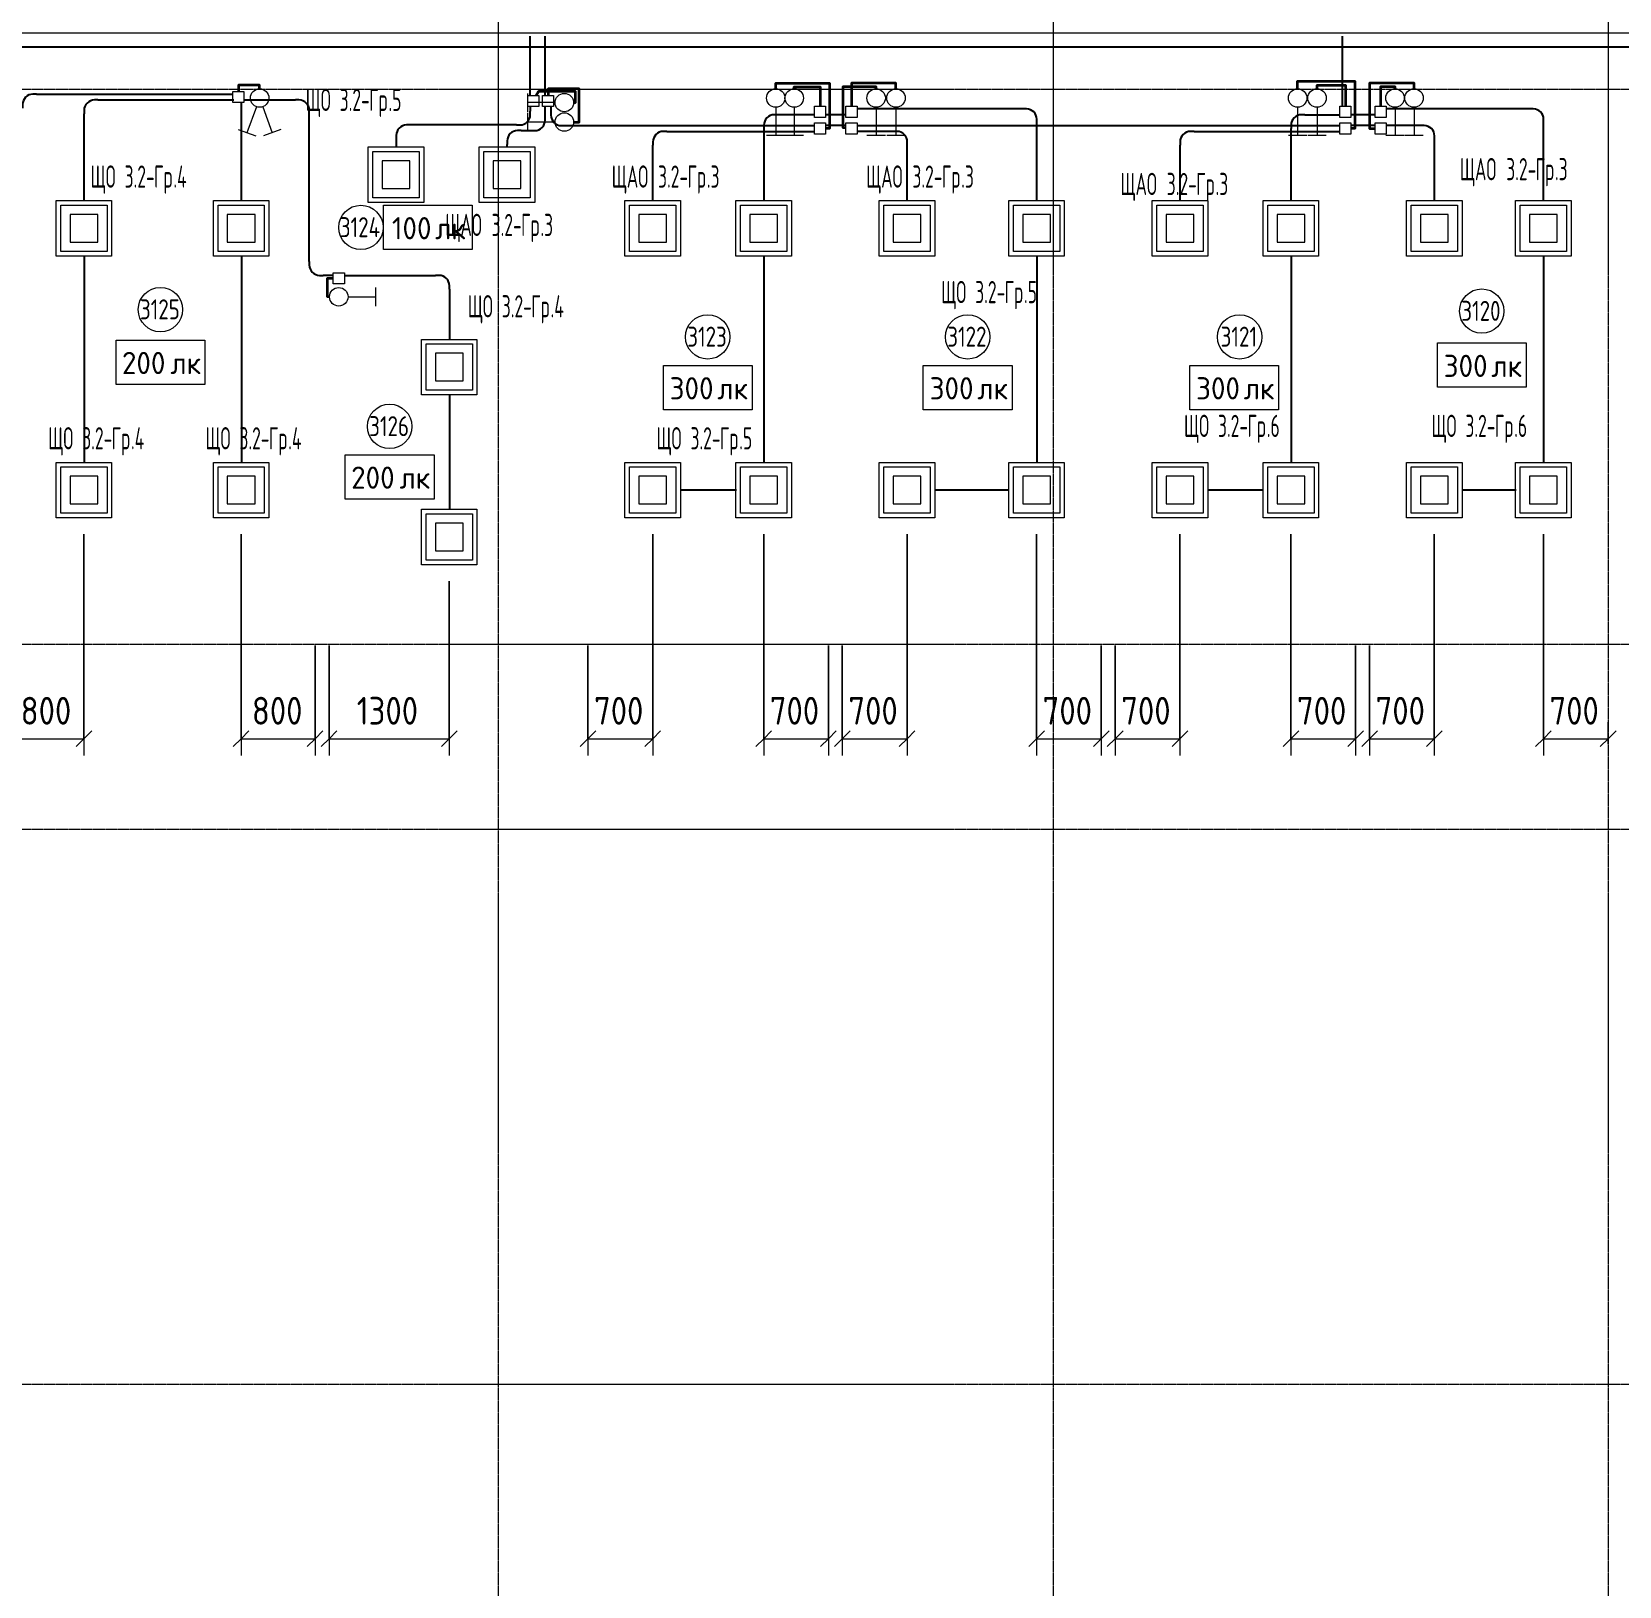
# Model space of a CAD drawing. Header units: millimetres. Extents: x -4730 to 98194, y -4296 to 93388.
# Drawn here: x 60956 to 78120, y 26817 to 43626 of the extents above; entities that cross this region are included whole.
import ezdxf

# ---------------------------------------------------------------- set-up
doc = ezdxf.new("R2010")
doc.units = ezdxf.units.MM
doc.linetypes.add('Линия сетки', pattern=[22.225, 12.7, -3.175, 3.175, -3.175])
for name, color, linetype, lineweight, true_color in [('Кабельные лотки', 5, 'Continuous', 25, 0x0000ff), ('Короба', 7, 'Continuous', 25, 0x008000), ('Соединительные детали коробов', 7, 'Continuous', 25, 0x008000), ('Типовые аннотации', 5, 'Continuous', 18, 0x0000ff)]:
    doc.layers.add(name, color=color, linetype=linetype, lineweight=lineweight, true_color=true_color)
for name, color, linetype, lineweight in [('Марки помещений', 7, 'Continuous', 9), ('Марки силовых электроприборов', 7, 'Continuous', 9), ('Осевая линия', 7, 'Continuous', 18), ('Оси', 7, 'Continuous', 9), ('Провода', 7, 'Continuous', 35), ('Размеры', 7, 'Continuous', 9), ('Размеры-120', 7, 'Continuous', 9)]:
    doc.layers.add(name, color=color, linetype=linetype, lineweight=lineweight)
doc.styles.add('GOST Common', font='GOST_Common.ttf', dxfattribs={"width": 0.6, "height": 240})
doc.styles.add('GOST Common_1', font='GOST_Common.ttf', dxfattribs={"width": 0.9, "height": 300})
doc.styles.add('GOST Common_2', font='GOST_Common.ttf', dxfattribs={"width": 0.8, "height": 216})
doc.styles.add('GOST Common_3', font='GOST_Common.ttf', dxfattribs={"height": 240})
doc.dimstyles.new('ADSK_Проверочный', dxfattribs={"dimscale": 304.8, "dimtxt": 301.714499, "dimasz": 0.556693, "dimexe": 0.590551, "dimexo": 0.590551, "dimgap": 0.19685, "dimtad": 1, "dimdec": 3, "dimrnd": 0.001, "dimdsep": 46, "dimtxsty": 'GOST Common_1', "dimblk1": 'OBLIQUE', "dimblk2": 'OBLIQUE', "dimsah": 1, "dimcen": 0.09, "dimazin": 0, "dimtfac": 1, "dimtdec": 4, "dimtix": 1, "dimtmove": 0, "dimatfit": 3, "dimfxl": 1, "dimtvp": 1, "dimtolj": 1, "dimtzin": 0, "dimarcsym": 2})

# ---------------------------------------------------------------- blocks, each defined once
blk = doc.blocks.new('M_Короб_ отвод - Плоский торец - ПВХ - Стандартная-2386742-3-й этаж')
at = {"layer": 'Соединительные детали коробов'}
for p, q in [((0, 111.95), (0, 150.05)), ((-150.05, 0), (-111.95, 0))]:
    blk.add_line(p, q, dxfattribs=at)
blk.add_arc((-111.95, 111.95), 111.95, 270, 0, dxfattribs=at)
blk = doc.blocks.new('DIMBLOCK125-3-й этаж')
at = {"layer": 'Размеры-120'}
for p, q in [((61520, 38192), (61520, 35802)), ((61520, 35982), (61520, 38192)), ((60720, 36990), (60720, 35802)), ((60720, 35982), (60720, 36990)), ((60720, 35982), (60805, 36067)), ((61520, 35982), (61605, 36067)), ((60720, 35982), (60635, 35897)), ((60720, 35982), (61520, 35982)), ((61520, 35982), (61435, 35897))]:
    blk.add_line(p, q, dxfattribs=at)
at = {"layer": 'Размеры-120', "color": 0, "insert": (60836, 36434), "char_height": 300, "width": 681.16, "attachment_point": 1, "line_spacing_factor": 1.022761, "style": 'GOST Common_1'}
blk.add_mtext('800', dxfattribs=at)
blk = doc.blocks.new('_Oblique')
at = {"color": 0, "linetype": 'ByBlock', "lineweight": -2}
blk.add_line((-0.5, -0.5), (0.5, 0.5), dxfattribs=at)
blk = doc.blocks.new('DIMBLOCK126-3-й этаж')
at = {"layer": 'Размеры-120'}
for p, q in [((63220, 38192), (63220, 35802)), ((63220, 35982), (63220, 38192)), ((64020, 36990), (64020, 35802)), ((64020, 35982), (64020, 36990)), ((63220, 35982), (63305, 36067)), ((64020, 35982), (64105, 36067)), ((63220, 35982), (63135, 35897)), ((63220, 35982), (64020, 35982)), ((64020, 35982), (63935, 35897))]:
    blk.add_line(p, q, dxfattribs=at)
at = {"layer": 'Размеры-120', "color": 0, "insert": (63336, 36434), "char_height": 300, "width": 681.16, "attachment_point": 1, "line_spacing_factor": 1.022761, "style": 'GOST Common_1'}
blk.add_mtext('800', dxfattribs=at)
blk = doc.blocks.new('DIMBLOCK127-3-й этаж')
at = {"layer": 'Размеры-120'}
for p, q in [((65470, 37686), (65470, 35802)), ((65470, 35982), (65470, 37686)), ((64170, 36990), (64170, 35802)), ((64170, 35982), (64170, 36990)), ((64170, 35982), (64255, 36067)), ((65470, 35982), (65555, 36067)), ((64170, 35982), (64085, 35897)), ((64170, 35982), (65470, 35982)), ((65470, 35982), (65385, 35897))]:
    blk.add_line(p, q, dxfattribs=at)
at = {"layer": 'Размеры-120', "color": 0, "insert": (64470, 36434), "char_height": 300, "width": 840.71, "attachment_point": 1, "line_spacing_factor": 1.022761, "style": 'GOST Common_1'}
blk.add_mtext('1300', dxfattribs=at)
blk = doc.blocks.new('DIMBLOCK128-3-й этаж')
at = {"layer": 'Размеры-120'}
for p, q in [((67670, 38192), (67670, 35802)), ((67670, 35982), (67670, 38192)), ((66970, 36990), (66970, 35802)), ((66970, 35982), (66970, 36990)), ((66970, 35982), (67055, 36067)), ((67670, 35982), (67755, 36067)), ((66970, 35982), (66885, 35897)), ((66970, 35982), (67670, 35982)), ((67670, 35982), (67585, 35897))]:
    blk.add_line(p, q, dxfattribs=at)
at = {"layer": 'Размеры-120', "color": 0, "insert": (67036, 36434), "char_height": 300, "width": 681.16, "attachment_point": 1, "line_spacing_factor": 1.022761, "style": 'GOST Common_1'}
blk.add_mtext('700', dxfattribs=at)
blk = doc.blocks.new('DIMBLOCK129-3-й этаж')
at = {"layer": 'Размеры-120'}
for p, q in [((68870, 38192), (68870, 35802)), ((68870, 35982), (68870, 38192)), ((69570, 36990), (69570, 35802)), ((69570, 35982), (69570, 36990)), ((68870, 35982), (68955, 36067)), ((69570, 35982), (69655, 36067)), ((68870, 35982), (68785, 35897)), ((68870, 35982), (69570, 35982)), ((69570, 35982), (69485, 35897))]:
    blk.add_line(p, q, dxfattribs=at)
at = {"layer": 'Размеры-120', "color": 0, "insert": (68936, 36434), "char_height": 300, "width": 681.16, "attachment_point": 1, "line_spacing_factor": 1.022761, "style": 'GOST Common_1'}
blk.add_mtext('700', dxfattribs=at)
blk = doc.blocks.new('DIMBLOCK130-3-й этаж')
at = {"layer": 'Размеры-120'}
for p, q in [((70420, 38192), (70420, 35802)), ((70420, 35982), (70420, 38192)), ((69720, 36990), (69720, 35802)), ((69720, 35982), (69720, 36990)), ((69720, 35982), (69805, 36067)), ((70420, 35982), (70505, 36067)), ((69720, 35982), (69635, 35897)), ((69720, 35982), (70420, 35982)), ((70420, 35982), (70335, 35897))]:
    blk.add_line(p, q, dxfattribs=at)
at = {"layer": 'Размеры-120', "color": 0, "insert": (69786, 36434), "char_height": 300, "width": 681.16, "attachment_point": 1, "line_spacing_factor": 1.022761, "style": 'GOST Common_1'}
blk.add_mtext('700', dxfattribs=at)
blk = doc.blocks.new('DIMBLOCK131-3-й этаж')
at = {"layer": 'Размеры-120'}
for p, q in [((71820, 38192), (71820, 35802)), ((71820, 35982), (71820, 38192)), ((72520, 36990), (72520, 35802)), ((72520, 35982), (72520, 36990)), ((71820, 35982), (71905, 36067)), ((72520, 35982), (72605, 36067)), ((71820, 35982), (71735, 35897)), ((71820, 35982), (72520, 35982)), ((72520, 35982), (72435, 35897))]:
    blk.add_line(p, q, dxfattribs=at)
at = {"layer": 'Размеры-120', "color": 0, "insert": (71886, 36434), "char_height": 300, "width": 681.16, "attachment_point": 1, "line_spacing_factor": 1.022761, "style": 'GOST Common_1'}
blk.add_mtext('700', dxfattribs=at)
blk = doc.blocks.new('DIMBLOCK132-3-й этаж')
at = {"layer": 'Размеры-120'}
for p, q in [((73370, 38192), (73370, 35802)), ((73370, 35982), (73370, 38192)), ((72670, 36990), (72670, 35802)), ((72670, 35982), (72670, 36990)), ((72670, 35982), (72755, 36067)), ((73370, 35982), (73455, 36067)), ((72670, 35982), (72585, 35897)), ((72670, 35982), (73370, 35982)), ((73370, 35982), (73285, 35897))]:
    blk.add_line(p, q, dxfattribs=at)
at = {"layer": 'Размеры-120', "color": 0, "insert": (72736, 36434), "char_height": 300, "width": 681.16, "attachment_point": 1, "line_spacing_factor": 1.022761, "style": 'GOST Common_1'}
blk.add_mtext('700', dxfattribs=at)
blk = doc.blocks.new('DIMBLOCK133-3-й этаж')
at = {"layer": 'Размеры-120'}
for p, q in [((74570, 38192), (74570, 35802)), ((74570, 35982), (74570, 38192)), ((75270, 36990), (75270, 35802)), ((75270, 35982), (75270, 36990)), ((74570, 35982), (74655, 36067)), ((75270, 35982), (75355, 36067)), ((74570, 35982), (74485, 35897)), ((74570, 35982), (75270, 35982)), ((75270, 35982), (75185, 35897))]:
    blk.add_line(p, q, dxfattribs=at)
at = {"layer": 'Размеры-120', "color": 0, "insert": (74636, 36434), "char_height": 300, "width": 681.16, "attachment_point": 1, "line_spacing_factor": 1.022761, "style": 'GOST Common_1'}
blk.add_mtext('700', dxfattribs=at)
blk = doc.blocks.new('DIMBLOCK134-3-й этаж')
at = {"layer": 'Размеры-120'}
for p, q in [((76120, 38192), (76120, 35802)), ((76120, 35982), (76120, 38192)), ((75420, 36990), (75420, 35802)), ((75420, 35982), (75420, 36990)), ((75420, 35982), (75505, 36067)), ((76120, 35982), (76205, 36067)), ((75420, 35982), (75335, 35897)), ((75420, 35982), (76120, 35982)), ((76120, 35982), (76035, 35897))]:
    blk.add_line(p, q, dxfattribs=at)
at = {"layer": 'Размеры-120', "color": 0, "insert": (75486, 36434), "char_height": 300, "width": 681.16, "attachment_point": 1, "line_spacing_factor": 1.022761, "style": 'GOST Common_1'}
blk.add_mtext('700', dxfattribs=at)
blk = doc.blocks.new('DIMBLOCK135-3-й этаж')
at = {"layer": 'Размеры-120'}
for p, q in [((77300, 38192), (77300, 35802)), ((77300, 35982), (77300, 38192)), ((77300, 35982), (77385, 36067)), ((78000, 35922), (78000, 36162)), ((78000, 35982), (78085, 36067)), ((77300, 35982), (77215, 35897)), ((77300, 35982), (78000, 35982)), ((78000, 35982), (77915, 35897)), ((78000, 35982), (78000, 35922))]:
    blk.add_line(p, q, dxfattribs=at)
at = {"layer": 'Размеры-120', "color": 0, "insert": (77366, 36434), "char_height": 300, "width": 681.16, "attachment_point": 1, "line_spacing_factor": 1.022761, "style": 'GOST Common_1'}
blk.add_mtext('700', dxfattribs=at)
blk = doc.blocks.new('ADSK_Марка_Помещение_1_ГОСТ21-501-2011 - Номер-85995-3-й этаж')
at = {"layer": 'Марки помещений'}
blk.add_circle((0, 0), 2, dxfattribs=at)
blk = doc.blocks.new('Морка помещения_освещённость_ - Морка помещения_освещённость_-1484368-3-й этаж')
at = {"layer": 'Марки помещений', "color": 190, "true_color": 0x8000ff}
for p, q in [((-4, 0), (-4, 4)), ((-4, 4), (4, 4)), ((4, 4), (4, 0)), ((4, 0), (-4, 0))]:
    blk.add_line(p, q, dxfattribs=at)

msp = doc.modelspace()

# ---------------------------------------------------------------- linework, layer by layer
at = {"layer": 'Кабельные лотки'}
msp.add_line((48145, 43463.1437), (81502.9607, 43463.1437), dxfattribs=at)
at = {"layer": 'Короба'}
for p, q in [((66346.6515, 42937.9194), (66346.6515, 43577.9194)), ((66506.6515, 42937.9194), (66506.6515, 43577.9194)), ((75127.7981, 42820), (75127.7981, 43577.9194)), ((61007.3306, 42951.1532), (63130.764, 42951.1532)), ((61522.264, 41797.5), (61522.264, 42738.1032)), ((61672.314, 42888.1532), (63142.264, 42888.1532)), ((63222.264, 41797.5), (63222.264, 42859.6532)), ((63250.764, 42888.1532), (63806.6875, 42888.1532)), ((63956.7375, 41142.0551), (63956.7375, 42738.1032)), ((66346.6515, 42817.9194), (66346.6515, 42767.9694)), ((66506.6515, 42707.6095), (66506.6515, 42817.9194)), ((66569.6515, 42817.9194), (66569.6515, 42761.55)), ((71672.214, 42791.5), (69879.2981, 42791.5)), ((77152.214, 42791.5), (75599.2981, 42791.5)), ((66196.6015, 42617.9194), (65047.1328, 42617.9194)), ((66719.7015, 42611.5), (69419.2981, 42611.5)), ((68872.264, 42578.45), (68872.264, 41797.5)), ((69419.2981, 42728.5), (69022.314, 42728.5)), ((69759.2981, 42728.5), (69539.2981, 42728.5)), ((69759.2981, 42611.5), (69539.2981, 42611.5)), ((69879.2981, 42611.5), (75099.2981, 42611.5)), ((71822.264, 41797.5), (71822.264, 42641.45)), ((74572.264, 41797.5), (74572.264, 42578.45)), ((74722.314, 42728.5), (75099.2981, 42728.5)), ((75479.2981, 42728.5), (75219.2981, 42728.5)), ((75479.2981, 42611.5), (75219.2981, 42611.5)), ((75972.214, 42611.5), (75599.2981, 42611.5)), ((77302.264, 41797.5), (77302.264, 42641.45)), ((64897.0828, 42467.8694), (64897.0828, 42377.5595)), ((66097.0828, 42377.5595), (66097.0828, 42407.5095)), ((66247.1328, 42557.5595), (66356.6015, 42557.5595)), ((67672.264, 41797.5), (67672.264, 42398.45)), ((67822.314, 42548.5), (69419.2981, 42548.5)), ((70272.214, 42548.5), (69879.2981, 42548.5)), ((70422.264, 41797.5), (70422.264, 42398.45)), ((73372.264, 41797.5), (73372.264, 42398.45)), ((73522.314, 42548.5), (75099.2981, 42548.5)), ((76122.264, 41797.5), (76122.264, 42461.45)), ((61522.264, 41202.5), (61522.264, 38967.5)), ((63222.264, 41202.5), (63222.264, 38967.5)), ((68872.264, 41202.5), (68872.264, 38967.5)), ((71822.264, 41202.5), (71822.264, 38967.5)), ((74572.264, 41202.5), (74572.264, 38967.5)), ((77302.264, 41202.5), (77302.264, 38967.5)), ((64216.7375, 40992.0051), (64106.7875, 40992.0051)), ((64336.7375, 40992.0051), (65322.214, 40992.0051)), ((65472.264, 40841.9551), (65472.264, 40297.5)), ((65472.264, 39702.5), (65472.264, 38461.0742)), ((68574.764, 38670), (67969.764, 38670)), ((71524.764, 38670), (70719.764, 38670)), ((74274.764, 38670), (73669.764, 38670)), ((77004.764, 38670), (76419.764, 38670))]:
    msp.add_line(p, q, dxfattribs=at)
at = {"layer": 'Осевая линия'}
msp.add_line((48145, 43613.1437), (81502.9607, 43613.1437), dxfattribs=at)
at = {"layer": 'Оси', "linetype": 'Линия сетки'}
for p, q in [((66000, 93388.3703), (66000, -3096.3487)), ((72000, 93388.3703), (72000, -3096.3487)), ((78000, 93388.3703), (78000, -3096.3487)), ((98194.2682, 43000), (-3530.0173, 43000)), ((98194.2682, 37000), (-3530.0173, 37000)), ((98194.2682, 35000), (-3530.0173, 35000)), ((98194.2682, 29000), (-3530.0173, 29000))]:
    msp.add_line(p, q, dxfattribs=at)
at = {"layer": 'Провода', "flags": 128}
for points in [[(74642.5521, 43009.3566), (74642.5521, 43090), (75262.5521, 43090), (75262.5521, 42580.0021), (75219.2981, 42580.0012)], [(63420, 43004), (63420, 43050), (63190.7623, 43050), (63190.7632, 42979.6532)], [(66814.3566, 42860), (66835, 42860), (66835, 42980), (66435, 42980), (66411.5654, 42937.9194)], [(66814.3566, 42649.8384), (66875, 42649.8384), (66875, 43009.8384), (66538.1467, 43009.8384), (66538.1493, 42937.9194)], [(69000, 43009.3566), (69000, 43070), (69580, 43070), (69580, 42580.0021), (69539.2981, 42580.0012)], [(69200, 43009.3566), (69200, 43030), (69479.2933, 43030), (69479.297, 42820)], [(70085, 43009.3566), (70085, 43030), (69725, 43030), (69725, 42590), (69759.2981, 42586.3628)], [(70300, 43009.3566), (70300, 43070), (69819.2933, 43070), (69819.2972, 42820)], [(74852.3642, 43009.3566), (74852.3642, 43050), (75159.2933, 43050), (75159.2971, 42820)], [(75900.9746, 43009.3566), (75900.9746, 43070), (75420.9746, 43070), (75420.9746, 42580.0021), (75479.2981, 42580.001)], [(75695.7036, 43009.3566), (75695.7036, 43030), (75539.2933, 43030), (75539.297, 42820)], [(64175.6433, 40760), (64155, 40760), (64155, 40960.5072), (64216.7375, 40960.5061)]]:
    msp.add_lwpolyline(points, dxfattribs=at)
at = {"layer": 'Типовые аннотации', "color": 7}
for p, q in [((63130.764, 42979.6532), (63250.764, 42979.6532)), ((63130.764, 42859.6532), (63130.764, 42979.6532)), ((63250.764, 42979.6532), (63250.764, 42859.6532)), ((66318.1515, 42937.9194), (66438.1515, 42937.9194)), ((66318.1515, 42817.9194), (66318.1515, 42937.9194)), ((66438.1515, 42937.9194), (66438.1515, 42817.9194)), ((66478.1515, 42937.9194), (66598.1515, 42937.9194)), ((66478.1515, 42817.9194), (66478.1515, 42937.9194)), ((66598.1515, 42937.9194), (66598.1515, 42817.9194)), ((63250.764, 42859.6532), (63130.764, 42859.6532)), ((66438.1515, 42817.9194), (66318.1515, 42817.9194)), ((66598.1515, 42817.9194), (66478.1515, 42817.9194)), ((69419.2981, 42820), (69539.2981, 42820)), ((69419.2981, 42700), (69419.2981, 42820)), ((69539.2981, 42820), (69539.2981, 42700)), ((69759.2981, 42820), (69879.2981, 42820)), ((69759.2981, 42700), (69759.2981, 42820)), ((69879.2981, 42820), (69879.2981, 42700)), ((75099.2981, 42820), (75219.2981, 42820)), ((75099.2981, 42700), (75099.2981, 42820)), ((75219.2981, 42820), (75219.2981, 42700)), ((75479.2981, 42820), (75599.2981, 42820)), ((75479.2981, 42700), (75479.2981, 42820)), ((75599.2981, 42820), (75599.2981, 42700)), ((69539.2981, 42700), (69419.2981, 42700)), ((69879.2981, 42700), (69759.2981, 42700)), ((75219.2981, 42700), (75099.2981, 42700)), ((75599.2981, 42700), (75479.2981, 42700))]:
    msp.add_line(p, q, dxfattribs=at)
at = {"layer": 'Типовые аннотации'}
for p, q in [((66314.3566, 42960), (66314.3566, 42760)), ((63385.798, 42815.3874), (63283.1919, 42533.4796)), ((63454.202, 42815.3874), (63556.8081, 42533.4796)), ((66614.3566, 42860), (66314.3566, 42860)), ((69200, 42809.3566), (69200, 42509.3566)), ((70300, 42809.3566), (70300, 42509.3566)), ((74852.3642, 42809.3566), (74852.3642, 42509.3566)), ((75695.7036, 42809.3566), (75695.7036, 42509.3566)), ((63189.2227, 42567.6816), (63377.1612, 42499.2776)), ((63650.7773, 42567.6816), (63462.8388, 42499.2776)), ((69100, 42509.3566), (69300, 42509.3566)), ((70200, 42509.3566), (70400, 42509.3566)), ((74752.3642, 42509.3566), (74952.3642, 42509.3566)), ((75595.7036, 42509.3566), (75795.7036, 42509.3566)), ((64594.8188, 42380.0595), (65194.8188, 42380.0595)), ((64594.8188, 41780.0595), (64594.8188, 42380.0595)), ((64644.8188, 42330.0595), (65144.8188, 42330.0595)), ((64644.8188, 41830.0595), (64644.8188, 42330.0595)), ((64744.8188, 42230.0595), (64744.8188, 41930.0595)), ((65044.8188, 42230.0595), (64744.8188, 42230.0595)), ((65044.8188, 41930.0595), (65044.8188, 42230.0595)), ((65144.8188, 42330.0595), (65144.8188, 41830.0595)), ((65194.8188, 42380.0595), (65194.8188, 41780.0595)), ((64744.8188, 41930.0595), (65044.8188, 41930.0595)), ((61220, 41800), (61820, 41800)), ((61220, 41200), (61220, 41800)), ((61270, 41750), (61770, 41750)), ((61270, 41250), (61270, 41750)), ((61770, 41750), (61770, 41250)), ((61820, 41800), (61820, 41200)), ((62920, 41800), (63520, 41800)), ((62920, 41200), (62920, 41800)), ((62970, 41750), (63470, 41750)), ((62970, 41250), (62970, 41750)), ((63470, 41750), (63470, 41250)), ((63520, 41800), (63520, 41200)), ((65194.8188, 41780.0595), (64594.8188, 41780.0595)), ((65144.8188, 41830.0595), (64644.8188, 41830.0595)), ((68570, 41800), (69170, 41800)), ((68570, 41200), (68570, 41800)), ((68620, 41750), (69120, 41750)), ((68620, 41250), (68620, 41750)), ((69120, 41750), (69120, 41250)), ((69170, 41800), (69170, 41200)), ((71520, 41800), (72120, 41800)), ((71520, 41200), (71520, 41800)), ((71570, 41750), (72070, 41750)), ((71570, 41250), (71570, 41750)), ((72070, 41750), (72070, 41250)), ((72120, 41800), (72120, 41200)), ((74270, 41800), (74870, 41800)), ((74270, 41200), (74270, 41800)), ((74320, 41750), (74820, 41750)), ((74320, 41250), (74320, 41750)), ((74820, 41750), (74820, 41250)), ((74870, 41800), (74870, 41200)), ((77000, 41800), (77600, 41800)), ((77000, 41200), (77000, 41800)), ((77050, 41750), (77550, 41750)), ((77050, 41250), (77050, 41750)), ((77550, 41750), (77550, 41250)), ((77600, 41800), (77600, 41200)), ((61370, 41650), (61370, 41350)), ((61670, 41650), (61370, 41650)), ((61670, 41350), (61670, 41650)), ((63070, 41650), (63070, 41350)), ((63370, 41650), (63070, 41650)), ((63370, 41350), (63370, 41650)), ((68720, 41650), (68720, 41350)), ((69020, 41650), (68720, 41650)), ((69020, 41350), (69020, 41650)), ((71670, 41650), (71670, 41350)), ((71970, 41650), (71670, 41650)), ((71970, 41350), (71970, 41650)), ((74420, 41650), (74420, 41350)), ((74720, 41650), (74420, 41650)), ((74720, 41350), (74720, 41650)), ((77150, 41650), (77150, 41350)), ((77450, 41650), (77150, 41650)), ((77450, 41350), (77450, 41650)), ((61820, 41200), (61220, 41200)), ((61770, 41250), (61270, 41250)), ((61370, 41350), (61670, 41350)), ((63520, 41200), (62920, 41200)), ((63470, 41250), (62970, 41250)), ((63070, 41350), (63370, 41350)), ((69170, 41200), (68570, 41200)), ((69120, 41250), (68620, 41250)), ((68720, 41350), (69020, 41350)), ((72120, 41200), (71520, 41200)), ((72070, 41250), (71570, 41250)), ((71670, 41350), (71970, 41350)), ((74870, 41200), (74270, 41200)), ((74820, 41250), (74320, 41250)), ((74420, 41350), (74720, 41350)), ((77600, 41200), (77000, 41200)), ((77550, 41250), (77050, 41250)), ((77150, 41350), (77450, 41350)), ((64675.6433, 40660), (64675.6433, 40860)), ((64375.6433, 40760), (64675.6433, 40760)), ((65170, 40300), (65770, 40300)), ((65170, 39700), (65170, 40300)), ((65220, 40250), (65720, 40250)), ((65220, 39750), (65220, 40250)), ((65720, 40250), (65720, 39750)), ((65770, 40300), (65770, 39700)), ((65320, 40150), (65320, 39850)), ((65620, 40150), (65320, 40150)), ((65620, 39850), (65620, 40150)), ((65320, 39850), (65620, 39850)), ((65770, 39700), (65170, 39700)), ((65720, 39750), (65220, 39750)), ((61220, 38970), (61820, 38970)), ((61220, 38370), (61220, 38970)), ((61820, 38970), (61820, 38370)), ((62920, 38970), (63520, 38970)), ((62920, 38370), (62920, 38970)), ((63520, 38970), (63520, 38370)), ((67370, 38970), (67970, 38970)), ((67370, 38370), (67370, 38970)), ((67970, 38970), (67970, 38370)), ((68570, 38970), (69170, 38970)), ((68570, 38370), (68570, 38970)), ((69170, 38970), (69170, 38370)), ((70120, 38970), (70720, 38970)), ((70120, 38370), (70120, 38970)), ((70720, 38970), (70720, 38370)), ((71520, 38970), (72120, 38970)), ((71520, 38370), (71520, 38970)), ((72120, 38970), (72120, 38370)), ((73070, 38970), (73670, 38970)), ((73070, 38370), (73070, 38970)), ((73670, 38970), (73670, 38370)), ((74270, 38970), (74870, 38970)), ((74270, 38370), (74270, 38970)), ((74870, 38970), (74870, 38370)), ((75820, 38970), (76420, 38970)), ((75820, 38370), (75820, 38970)), ((76420, 38970), (76420, 38370)), ((77000, 38970), (77600, 38970)), ((77000, 38370), (77000, 38970)), ((77600, 38970), (77600, 38370)), ((61270, 38920), (61770, 38920)), ((61270, 38420), (61270, 38920)), ((61370, 38820), (61370, 38520)), ((61670, 38820), (61370, 38820)), ((61670, 38520), (61670, 38820)), ((61770, 38920), (61770, 38420)), ((62970, 38920), (63470, 38920)), ((62970, 38420), (62970, 38920)), ((63070, 38820), (63070, 38520)), ((63370, 38820), (63070, 38820)), ((63370, 38520), (63370, 38820)), ((63470, 38920), (63470, 38420)), ((67420, 38920), (67920, 38920)), ((67420, 38420), (67420, 38920)), ((67520, 38820), (67520, 38520)), ((67820, 38820), (67520, 38820)), ((67820, 38520), (67820, 38820)), ((67920, 38920), (67920, 38420)), ((68620, 38920), (69120, 38920)), ((68620, 38420), (68620, 38920)), ((68720, 38820), (68720, 38520)), ((69020, 38820), (68720, 38820)), ((69020, 38520), (69020, 38820)), ((69120, 38920), (69120, 38420)), ((70170, 38920), (70670, 38920)), ((70170, 38420), (70170, 38920)), ((70270, 38820), (70270, 38520)), ((70570, 38820), (70270, 38820)), ((70570, 38520), (70570, 38820)), ((70670, 38920), (70670, 38420)), ((71570, 38920), (72070, 38920)), ((71570, 38420), (71570, 38920)), ((71670, 38820), (71670, 38520)), ((71970, 38820), (71670, 38820)), ((71970, 38520), (71970, 38820)), ((72070, 38920), (72070, 38420)), ((73120, 38920), (73620, 38920)), ((73120, 38420), (73120, 38920)), ((73220, 38820), (73220, 38520)), ((73520, 38820), (73220, 38820)), ((73520, 38520), (73520, 38820)), ((73620, 38920), (73620, 38420)), ((74320, 38920), (74820, 38920)), ((74320, 38420), (74320, 38920)), ((74420, 38820), (74420, 38520)), ((74720, 38820), (74420, 38820)), ((74720, 38520), (74720, 38820)), ((74820, 38920), (74820, 38420)), ((75870, 38920), (76370, 38920)), ((75870, 38420), (75870, 38920)), ((75970, 38820), (75970, 38520)), ((76270, 38820), (75970, 38820)), ((76270, 38520), (76270, 38820)), ((76370, 38920), (76370, 38420)), ((77050, 38920), (77550, 38920)), ((77050, 38420), (77050, 38920)), ((77150, 38820), (77150, 38520)), ((77450, 38820), (77150, 38820)), ((77450, 38520), (77450, 38820)), ((77550, 38920), (77550, 38420)), ((61370, 38520), (61670, 38520)), ((63070, 38520), (63370, 38520)), ((65170, 38463.5742), (65770, 38463.5742)), ((65170, 37863.5742), (65170, 38463.5742)), ((65770, 38463.5742), (65770, 37863.5742)), ((67520, 38520), (67820, 38520)), ((68720, 38520), (69020, 38520)), ((70270, 38520), (70570, 38520)), ((71670, 38520), (71970, 38520)), ((73220, 38520), (73520, 38520)), ((74420, 38520), (74720, 38520)), ((75970, 38520), (76270, 38520)), ((77150, 38520), (77450, 38520)), ((61820, 38370), (61220, 38370)), ((61770, 38420), (61270, 38420)), ((63520, 38370), (62920, 38370)), ((63470, 38420), (62970, 38420)), ((65220, 38413.5742), (65720, 38413.5742)), ((65220, 37913.5742), (65220, 38413.5742)), ((65320, 38313.5742), (65320, 38013.5742)), ((65620, 38313.5742), (65320, 38313.5742)), ((65620, 38013.5742), (65620, 38313.5742)), ((65720, 38413.5742), (65720, 37913.5742)), ((67970, 38370), (67370, 38370)), ((67920, 38420), (67420, 38420)), ((69170, 38370), (68570, 38370)), ((69120, 38420), (68620, 38420)), ((70720, 38370), (70120, 38370)), ((70670, 38420), (70170, 38420)), ((72120, 38370), (71520, 38370)), ((72070, 38420), (71570, 38420)), ((73670, 38370), (73070, 38370)), ((73620, 38420), (73120, 38420)), ((74870, 38370), (74270, 38370)), ((74820, 38420), (74320, 38420)), ((76420, 38370), (75820, 38370)), ((76370, 38420), (75870, 38420)), ((77600, 38370), (77000, 38370)), ((77550, 38420), (77050, 38420)), ((65320, 38013.5742), (65620, 38013.5742)), ((65770, 37863.5742), (65170, 37863.5742)), ((65720, 37913.5742), (65220, 37913.5742))]:
    msp.add_line(p, q, dxfattribs=at)
at = {"layer": 'Типовые аннотации', "color": 1, "true_color": 0xff0000}
for p, q in [((66314.3566, 42749.8384), (66314.3566, 42549.8384)), ((69000, 42809.3566), (69000, 42509.3566)), ((70085, 42809.3566), (70085, 42509.3566)), ((74642.5521, 42809.3566), (74642.5521, 42509.3566)), ((75900.9746, 42809.3566), (75900.9746, 42509.3566)), ((66614.3566, 42649.8384), (66314.3566, 42649.8384)), ((69419.2981, 42640), (69539.2981, 42640)), ((69419.2981, 42520), (69419.2981, 42640)), ((69539.2981, 42640), (69539.2981, 42520)), ((69759.2981, 42640), (69879.2981, 42640)), ((69759.2981, 42520), (69759.2981, 42640)), ((69879.2981, 42640), (69879.2981, 42520)), ((75099.2981, 42640), (75219.2981, 42640)), ((75099.2981, 42520), (75099.2981, 42640)), ((75219.2981, 42640), (75219.2981, 42520)), ((75479.2981, 42640), (75599.2981, 42640)), ((75479.2981, 42520), (75479.2981, 42640)), ((75599.2981, 42640), (75599.2981, 42520)), ((68900, 42509.3566), (69100, 42509.3566)), ((69539.2981, 42520), (69419.2981, 42520)), ((69879.2981, 42520), (69759.2981, 42520)), ((69985, 42509.3566), (70185, 42509.3566)), ((74542.5521, 42509.3566), (74742.5521, 42509.3566)), ((75219.2981, 42520), (75099.2981, 42520)), ((75599.2981, 42520), (75479.2981, 42520)), ((75800.9746, 42509.3566), (76000.9746, 42509.3566)), ((65794.8188, 42380.0595), (66394.8188, 42380.0595)), ((65794.8188, 41780.0595), (65794.8188, 42380.0595)), ((65844.8188, 42330.0595), (66344.8188, 42330.0595)), ((65844.8188, 41830.0595), (65844.8188, 42330.0595)), ((65944.8188, 42230.0595), (65944.8188, 41930.0595)), ((66244.8188, 42230.0595), (65944.8188, 42230.0595)), ((66244.8188, 41930.0595), (66244.8188, 42230.0595)), ((66344.8188, 42330.0595), (66344.8188, 41830.0595)), ((66394.8188, 42380.0595), (66394.8188, 41780.0595)), ((65944.8188, 41930.0595), (66244.8188, 41930.0595)), ((66394.8188, 41780.0595), (65794.8188, 41780.0595)), ((66344.8188, 41830.0595), (65844.8188, 41830.0595)), ((67370, 41800), (67970, 41800)), ((67370, 41200), (67370, 41800)), ((67420, 41750), (67920, 41750)), ((67420, 41250), (67420, 41750)), ((67920, 41750), (67920, 41250)), ((67970, 41800), (67970, 41200)), ((70120, 41800), (70720, 41800)), ((70120, 41200), (70120, 41800)), ((70170, 41750), (70670, 41750)), ((70170, 41250), (70170, 41750)), ((70670, 41750), (70670, 41250)), ((70720, 41800), (70720, 41200)), ((73070, 41800), (73670, 41800)), ((73070, 41200), (73070, 41800)), ((73120, 41750), (73620, 41750)), ((73120, 41250), (73120, 41750)), ((73620, 41750), (73620, 41250)), ((73670, 41800), (73670, 41200)), ((75820, 41800), (76420, 41800)), ((75820, 41200), (75820, 41800)), ((75870, 41750), (76370, 41750)), ((75870, 41250), (75870, 41750)), ((76370, 41750), (76370, 41250)), ((76420, 41800), (76420, 41200)), ((67520, 41650), (67520, 41350)), ((67820, 41650), (67520, 41650)), ((67820, 41350), (67820, 41650)), ((70270, 41650), (70270, 41350)), ((70570, 41650), (70270, 41650)), ((70570, 41350), (70570, 41650)), ((73220, 41650), (73220, 41350)), ((73520, 41650), (73220, 41650)), ((73520, 41350), (73520, 41650)), ((75970, 41650), (75970, 41350)), ((76270, 41650), (75970, 41650)), ((76270, 41350), (76270, 41650)), ((67970, 41200), (67370, 41200)), ((67920, 41250), (67420, 41250)), ((67520, 41350), (67820, 41350)), ((70720, 41200), (70120, 41200)), ((70670, 41250), (70170, 41250)), ((70270, 41350), (70570, 41350)), ((73670, 41200), (73070, 41200)), ((73620, 41250), (73120, 41250)), ((73220, 41350), (73520, 41350)), ((76420, 41200), (75820, 41200)), ((76370, 41250), (75870, 41250)), ((75970, 41350), (76270, 41350))]:
    msp.add_line(p, q, dxfattribs=at)
at = {"layer": 'Типовые аннотации', "color": 16, "true_color": 0x800000}
for p, q in [((64216.7375, 41020.5051), (64336.7375, 41020.5051)), ((64216.7375, 40900.5051), (64216.7375, 41020.5051)), ((64336.7375, 40900.5051), (64216.7375, 40900.5051)), ((64336.7375, 41020.5051), (64336.7375, 40900.5051))]:
    msp.add_line(p, q, dxfattribs=at)
at = {"layer": 'Типовые аннотации'}
for centre in [(63420, 42909.3566), (66714.3566, 42860), (69200, 42909.3566), (70300, 42909.3566), (74852.3642, 42909.3566), (75695.7036, 42909.3566), (64275.6433, 40760)]:
    msp.add_circle(centre, 100, dxfattribs=at)
at = {"layer": 'Типовые аннотации', "color": 1, "true_color": 0xff0000}
for centre in [(69000, 42909.3566), (70085, 42909.3566), (74642.5521, 42909.3566), (75900.9746, 42909.3566), (66714.3566, 42649.8384)]:
    msp.add_circle(centre, 100, dxfattribs=at)

# ---------------------------------------------------------------- block references
at = {"layer": 'Марки помещений', "xscale": 120, "yscale": 120, "zscale": 120}
for p in [(64515.1285, 41510.0822), (62347.3531, 40621.653), (76633.5328, 40605.2693), (68264.7446, 40326.3097), (71075.7991, 40326.3097), (74015.6042, 40326.3097), (64825.5488, 39358.6624)]:
    msp.add_blockref('ADSK_Марка_Помещение_1_ГОСТ21-501-2011 - Номер-85995-3-й этаж', p, dxfattribs=at)
at = {"layer": 'Марки помещений', "color": 190, "true_color": 0x8000ff, "xscale": 120, "yscale": 120, "zscale": 120}
for p in [(65237.6926, 41270.0822), (62347.3531, 39812.5699), (76633.5328, 39781.571), (68264.7446, 39538.8721), (71075.7991, 39538.8721), (73956.207, 39538.8721), (64825.5488, 38572.983)]:
    msp.add_blockref('Морка помещения_освещённость_ - Морка помещения_освещённость_-1484368-3-й этаж', p, dxfattribs=at)
at = {"layer": 'Соединительные детали коробов'}
for p, rotation in [((60857.2806, 42951.1532), 180), ((61522.264, 42888.1532), 180), ((63956.7375, 42888.1532), 90), ((66569.6515, 42611.5), 270), ((71822.264, 42791.5), 90), ((77302.264, 42791.5), 90), ((64897.0828, 42617.9194), 180), ((68872.264, 42728.5), 180), ((74572.264, 42728.5), 180), ((76122.264, 42611.5), 90), ((66097.0828, 42557.5595), 180), ((67672.264, 42548.5), 180), ((70422.264, 42548.5), 90), ((73372.264, 42548.5), 180), ((63956.7375, 40992.0051), 270), ((65472.264, 40992.0051), 90)]:
    msp.add_blockref('M_Короб_ отвод - Плоский торец - ПВХ - Стандартная-2386742-3-й этаж', p, dxfattribs=dict(at, rotation=rotation))
for p in [(66346.6515, 42617.9194), (66506.6515, 42557.5595)]:
    msp.add_blockref('M_Короб_ отвод - Плоский торец - ПВХ - Стандартная-2386742-3-й этаж', p, dxfattribs=at)

# ---------------------------------------------------------------- texts
at = {"layer": 'Марки помещений', "char_height": 216, "attachment_point": 1, "style": 'GOST Common_2'}
for s, insert, width in [('3124', (64287.2926, 41620.8694), 561.8226), ('3125', (62126.2372, 40732.4402), 546.4302), ('3120', (76412.4169, 40716.0565), 546.4302), ('3123', (68043.6287, 40437.0969), 546.4302), ('3122', (70854.6832, 40437.0969), 546.4302), ('3121', (73810.3283, 40437.0969), 507.9492), ('3126', (64604.4328, 39469.4496), 546.4302)]:
    msp.add_mtext(s, dxfattribs=dict(at, insert=insert, width=width))
at = {"layer": 'Марки помещений', "color": 190, "true_color": 0x8000ff, "char_height": 240, "attachment_point": 1, "style": 'GOST Common_3'}
for s, insert, width in [('100', (64849.8087, 41621.7941), 567.59475), ('лк', (65318.1212, 41621.7941), 413.67075), ('200', (61931.2693, 40164.2818), 634.9365), ('лк', (62455.1443, 40164.2818), 413.67075), ('300', (76221.649, 40133.283), 625.31625), ('лк', (76737.5865, 40133.283), 413.67075), ('300', (67852.8607, 39890.584), 625.31625), ('300', (70663.9152, 39890.584), 625.31625), ('300', (73544.3231, 39890.584), 625.31625), ('лк', (68368.7982, 39890.584), 413.67075), ('лк', (71179.8527, 39890.584), 413.67075), ('лк', (74060.2606, 39890.584), 413.67075), ('200', (64409.4649, 38924.6949), 634.9365), ('лк', (64933.3399, 38924.6949), 413.67075)]:
    msp.add_mtext(s, dxfattribs=dict(at, insert=insert, width=width))
at = {"layer": 'Марки силовых электроприборов', "char_height": 240, "attachment_point": 1, "style": 'GOST Common'}
for s, insert, width in [('ЩО', (63917.2979, 43009.3436), 340.55685), (' 3.2-', (64198.2854, 43009.3436), 490.63275), ('Гр', (64603.0979, 43009.3436), 253.9746), ('.5', (64812.6479, 43009.3436), 178.93665), ('ЩАО', (76396.1253, 42260.1824), 502.17705), (' 3.2-', (76810.4628, 42260.1824), 490.63275), ('Гр', (77215.2753, 42260.1824), 253.9746), ('.3', (77424.8253, 42260.1824), 173.1645), ('ЩО', (61591.9165, 42180.1824), 340.55685), (' 3.2-', (61872.904, 42180.1824), 490.63275), ('Гр', (62277.7165, 42180.1824), 253.9746), ('.4', (62487.2665, 42180.1824), 196.2531), ('ЩАО', (67226.1253, 42180.1824), 502.17705), (' 3.2-', (67640.4628, 42180.1824), 490.63275), ('Гр', (68045.2753, 42180.1824), 253.9746), ('.3', (68254.8253, 42180.1824), 173.1645), ('ЩАО', (69976.1253, 42180.1824), 502.17705), (' 3.2-', (70390.4628, 42180.1824), 490.63275), ('Гр', (70795.2753, 42180.1824), 253.9746), ('.3', (71004.8253, 42180.1824), 173.1645), ('ЩАО', (72726.1253, 42100.1824), 502.17705), (' 3.2-', (73140.4628, 42100.1824), 490.63275), ('Гр', (73545.2753, 42100.1824), 253.9746), ('.3', (73754.8253, 42100.1824), 173.1645), ('ЩАО', (65426.8406, 41657.3027), 502.17705), (' 3.2-', (65841.1781, 41657.3027), 490.63275), ('Гр', (66245.9906, 41657.3027), 253.9746), ('.3', (66455.5406, 41657.3027), 173.1645), ('ЩО', (70788.2327, 40931.135), 340.55685), (' 3.2-', (71069.2202, 40931.135), 490.63275), ('Гр', (71474.0327, 40931.135), 253.9746), ('.5', (71683.5827, 40931.135), 178.93665), ('ЩО', (65669.7455, 40777.5363), 340.55685), (' 3.2-', (65950.733, 40777.5363), 490.63275), ('Гр', (66355.5455, 40777.5363), 253.9746), ('.4', (66565.0955, 40777.5363), 196.2531), ('ЩО', (73413.5032, 39484.3106), 340.55685), (' 3.2-', (73694.4907, 39484.3106), 490.63275), ('Гр', (74099.3032, 39484.3106), 253.9746), ('.6', (74308.8532, 39484.3106), 178.93665), ('ЩО', (76088.4673, 39484.3106), 340.55685), (' 3.2-', (76369.4548, 39484.3106), 490.63275), ('Гр', (76774.2673, 39484.3106), 253.9746), ('.6', (76983.8173, 39484.3106), 178.93665), ('ЩО', (61133.3653, 39350.1824), 340.55685), (' 3.2-', (61414.3528, 39350.1824), 490.63275), ('Гр', (61819.1653, 39350.1824), 253.9746), ('.4', (62028.7153, 39350.1824), 196.2531), ('ЩО', (62833.3653, 39350.1824), 340.55685), (' 3.2-', (63114.3528, 39350.1824), 490.63275), ('Гр', (63519.1653, 39350.1824), 253.9746), ('.4', (63728.7153, 39350.1824), 196.2531), ('ЩО', (67709.9518, 39350.1824), 340.55685), (' 3.2-', (67990.9393, 39350.1824), 490.63275), ('Гр', (68395.7518, 39350.1824), 253.9746), ('.5', (68605.3018, 39350.1824), 178.93665)]:
    msp.add_mtext(s, dxfattribs=dict(at, insert=insert, width=width))

# ---------------------------------------------------------------- dimensions: what is measured, and where the dimension line sits
at = {"layer": 'Размеры'}
for base, p1, p2, override, picture, middle in [((61520, 35981.8074), (60720, 37170), (61520, 38372.5), {"dimpost": '<>', "dimfxl": 1444.301302}, 'DIMBLOCK125-3-й этаж', (61120, 36191.8074)), ((64020, 35981.8074), (63220, 38372.5), (64020, 37170), {"dimpost": '<>', "dimfxl": 1444.301302}, 'DIMBLOCK126-3-й этаж', (63620, 36191.8074)), ((67670, 35981.8074), (66970, 37170), (67670, 38372.5), {"dimpost": '<>', "dimfxl": 1391.404416}, 'DIMBLOCK128-3-й этаж', (67320, 36191.8074)), ((69570, 35981.8074), (68870, 38372.5), (69570, 37170), {"dimpost": '<>', "dimfxl": 1391.404416}, 'DIMBLOCK129-3-й этаж', (69220, 36191.8074)), ((70420, 35981.8074), (69720, 37170), (70420, 38372.5), {"dimpost": '<>', "dimfxl": 1391.404416}, 'DIMBLOCK130-3-й этаж', (70070, 36191.8074)), ((72520, 35981.8074), (71820, 38372.5), (72520, 37170), {"dimpost": '<>', "dimfxl": 1391.404416}, 'DIMBLOCK131-3-й этаж', (72170, 36191.8074)), ((73370, 35981.8074), (72670, 37170), (73370, 38372.5), {"dimpost": '<>', "dimfxl": 1391.404416}, 'DIMBLOCK132-3-й этаж', (73020, 36191.8074)), ((75270, 35981.8074), (74570, 38372.5), (75270, 37170), {"dimpost": '<>', "dimfxl": 1391.404416}, 'DIMBLOCK133-3-й этаж', (74920, 36191.8074)), ((76120, 35981.8074), (75420, 37170), (76120, 38372.5), {"dimpost": '<>', "dimfxl": 1391.404416}, 'DIMBLOCK134-3-й этаж', (75770, 36191.8074)), ((78000, 35981.8074), (77300, 38372.5), (78000, 36101.7893), {"dimpost": '<>', "dimfxl": 2376.158052}, 'DIMBLOCK135-3-й этаж', (77650, 36191.8074)), ((65470, 35981.8074), (64170, 37170), (65470, 37866.0742), {"dimpost": '<>', "dimfxl": 1474.625124}, 'DIMBLOCK127-3-й этаж', (64820, 36191.8074))]:
    dim = msp.add_linear_dim(base=base, p1=p1, p2=p2, dimstyle='ADSK_Проверочный', override=override, dxfattribs=at)
    dim.commit()
    dim.dimension.update_dxf_attribs({"geometry": picture, "text_midpoint": middle})

doc.saveas('drawing.dxf')
